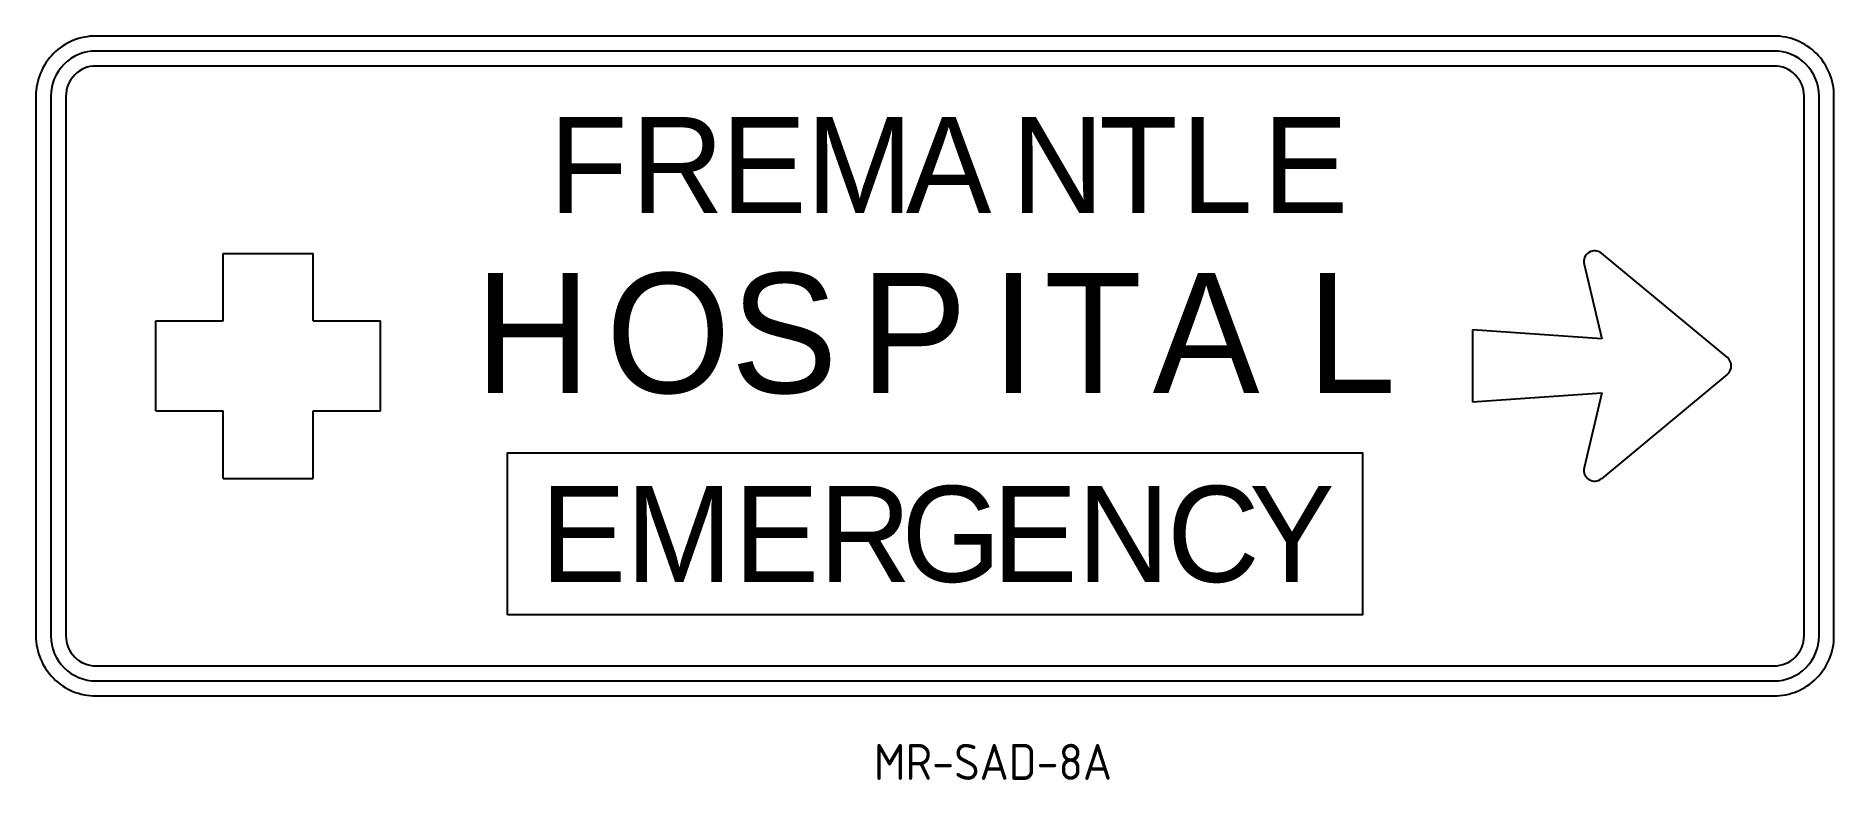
# Model space of a CAD drawing. Extents: x 124 to 274, y 185 to 247.
import ezdxf

# ---------------------------------------------------------------- set-up
doc = ezdxf.new("R2010")
doc.units = 0
doc.layers.add('L35', color=3, linetype='CONTINUOUS')
doc.layers.add('T25', color=1, linetype='CONTINUOUS')
doc.styles.add('DSERIES', font='Dseries.shx')
doc.styles.add('ESERIES', font='Eseries.shx')
doc.styles.add('ISO', font='iso.shx')

# ---------------------------------------------------------------- blocks, each defined once
blk = doc.blocks.new('BLK2')
at = {"layer": 'L35', "style": 'DSERIES'}
for s, p in [('E', (0, 0)), ('M', (7.1, 0)), ('E', (16.11, 0)), ('R', (23.2, 0)), ('G', (30.1, 0)), ('E', (37.67, 0)), ('N', (44.77, 0)), ('C', (52.26, 0)), ('Y', (59.11, 0))]:
    blk.add_text(s, height=8, dxfattribs=at).set_placement(p)
blk = doc.blocks.new('BLK4')
at = {"layer": 'L35'}
blk.add_lwpolyline([(0, 0), (0, 13.5), (71.31, 13.5), (71.31, 0)], close=True, dxfattribs=at)
blk.add_blockref('BLK2', (2.75, 2.75), dxfattribs=at)
blk = doc.blocks.new('HOSPITL5')
at = {"layer": 'L35'}
for p, q in [((112.50225, 375.0075), (262.50525, 375.0075)), ((112.50225, 262.50525), (112.50225, 375.0075)), ((262.50525, 262.50525), (262.50525, 375.0075)), ((0, 112.50225), (0, 262.50525)), ((0, 262.50525), (112.50225, 262.50525)), ((262.50525, 262.50525), (375.0075, 262.50525)), ((375.0075, 112.50225), (375.0075, 262.50525)), ((0, 112.50225), (112.50225, 112.50225)), ((112.50225, 0), (112.50225, 112.50225)), ((262.50525, 0), (262.50525, 112.50225)), ((262.50525, 112.50225), (375.0075, 112.50225)), ((112.50225, 0), (262.50525, 0))]:
    blk.add_line(p, q, dxfattribs=at)
blk = doc.blocks.new('IBLK2')
at = {"layer": 'L35', "xscale": 0.05, "yscale": 0.05, "zscale": 0.05}
blk.add_blockref('HOSPITL5', (0, 0), dxfattribs=at)
blk = doc.blocks.new('S3ARROW')
at = {"layer": 'L35'}
for p, q in [((-13.9, 425.5), (-187.9, 215.5)), ((13.9, 425.5), (187.9, 215.5)), ((-169.9, 186.5), (-45, 216)), ((-45, 216), (-60, 0)), ((45, 216), (169.9, 186.5)), ((60, 0), (45, 216)), ((-60, 0), (60, 0))]:
    blk.add_line(p, q, dxfattribs=at)
for centre, start, end in [((0, 414), 39.6442, 140.3558), ((-174, 204), 140.3558, 283.3008), ((174, 204), 256.6992, 39.6442)]:
    blk.add_arc(centre, 18, start, end, dxfattribs=at)
blk = doc.blocks.new('IBLK1')
at = {"layer": 'L35', "xscale": 0.05, "yscale": 0.05, "zscale": 0.05, "rotation": 270}
blk.add_blockref('S3ARROW', (0, 9.6), dxfattribs=at)
blk = doc.blocks.new('BLK1')
at = {"layer": 'L35', "style": 'DSERIES'}
for s, p in [('F', (0, 0)), ('R', (6.84, 0)), ('E', (14.33, 0)), ('M', (21.43, 0)), ('A', (29.75, 0)), ('N', (38.56, 0)), ('T', (45.88, 0)), ('L', (52.72, 0)), ('E', (59.52, 0))]:
    blk.add_text(s, height=8, dxfattribs=at).set_placement(p)

msp = doc.modelspace()

# ---------------------------------------------------------------- linework, layer by layer
at = {"layer": 'L35', "elevation": 0}
for points in [[(274.44, 196.58), (274.44, 241.58, 0.414214), (269.44, 246.58), (129.44, 246.58, 0.414214), (124.44, 241.58), (124.44, 196.58, 0.414214), (129.44, 191.58), (269.44, 191.58, 0.414214)], [(273.19, 196.58), (273.19, 241.58, 0.414214), (269.44, 245.33), (129.44, 245.33, 0.414214), (125.69, 241.58), (125.69, 196.58, 0.414214), (129.44, 192.83), (269.44, 192.83, 0.414214)], [(271.94, 196.58), (271.94, 241.58, 0.414214), (269.44, 244.08), (129.44, 244.08, 0.414214), (126.94, 241.58), (126.94, 196.58, 0.414214), (129.44, 194.08), (269.44, 194.08, 0.414214)]]:
    msp.add_lwpolyline(points, format="xyb", close=True, dxfattribs=at)

# ---------------------------------------------------------------- block references
at = {"layer": 'L35'}
for name, p in [('BLK1', (167.26, 231.83, 0)), ('IBLK2', (134.44, 209.71, 0)), ('IBLK1', (244.27, 209.48, 0)), ('BLK4', (163.79, 198.33, 0))]:
    msp.add_blockref(name, p, dxfattribs=at)

# ---------------------------------------------------------------- texts
at = {"layer": 'L35', "style": 'ESERIES'}
for s, p in [('H', (161.06, 216.83, 0)), ('O', (171.99, 216.83, 0)), ('S', (182.4, 216.83, 0)), ('P', (193.21, 216.83, 0)), ('I', (204.14, 216.83, 0)), ('T', (208.54, 216.83, 0)), ('A', (217.6, 216.83, 0)), ('L', (230.47, 216.83, 0))]:
    msp.add_text(s, height=10, dxfattribs=at).set_placement(p)
at = {"layer": 'T25', "color": 3, "style": 'ISO'}
msp.add_text('MR-SAD-8A', height=3, dxfattribs=at).set_placement((194.35, 184.58))

doc.saveas('drawing.dxf')
